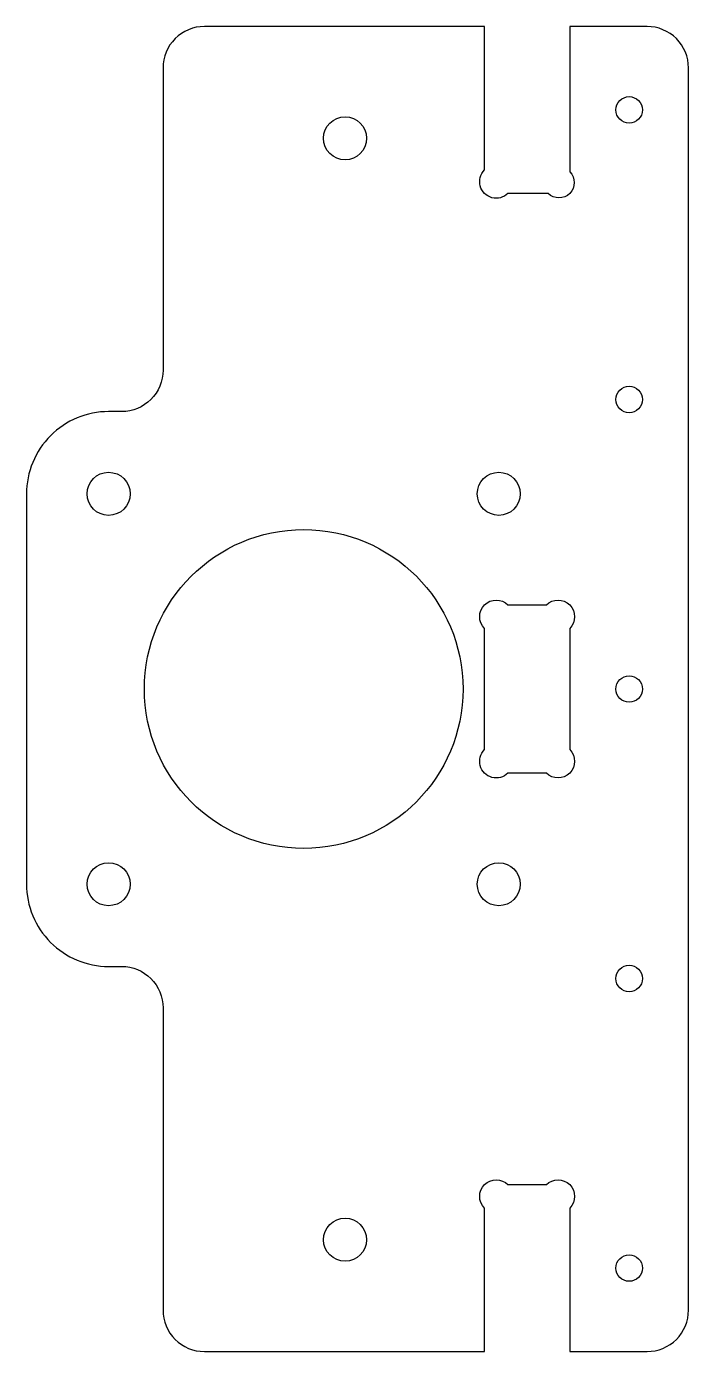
# Model space of a CAD drawing. Header units: millimetres. Extents: x 129 to 209, y -430 to -270.
import ezdxf

# ---------------------------------------------------------------- set-up
doc = ezdxf.new("R2010")
doc.units = ezdxf.units.MM
doc.layers.get('0').update_dxf_attribs({"linetype": 'CONTINUOUS'})

msp = doc.modelspace()

# ---------------------------------------------------------------- linework, layer by layer
for points in [[(191.32, -409.44, -1), (194.15, -412.27), (194.15, -429.59), (203.5, -429.59, 0.414214), (208.5, -424.59), (208.5, -274.59, 0.414214), (203.5, -269.59), (194.15, -269.59), (194.15, -287.14, -1), (191.55, -289.74), (186.68, -289.74, -1), (183.85, -286.91), (183.85, -269.59), (150, -269.59, 0.414214), (145, -274.59), (145, -311.09, -0.414214), (140, -316.09), (138.43, -316.09, 0.414214), (128.5, -326.02), (128.5, -373.16, 0.414214), (138.43, -383.09), (140, -383.09, -0.414214), (145, -388.09), (145, -424.59, 0.414214), (150, -429.59), (183.85, -429.59), (183.85, -412.27, -1), (186.68, -409.44)], [(183.85, -342.27, -1), (186.68, -339.44), (191.32, -339.44, -1), (194.15, -342.27), (194.15, -356.91, -1), (191.32, -359.74), (186.68, -359.74, -1), (183.85, -356.91)]]:
    msp.add_lwpolyline(points, format="xyb", close=True)
for centre, radius in [((201.33, -279.66, 0), 1.6), ((167, -283.09, 0), 2.6), ((201.33, -314.63, 0), 1.6), ((138.43, -326.02, 0), 2.6), ((185.57, -326.02, 0), 2.6), ((162, -349.59, 0), 19.25), ((201.33, -349.59, 0), 1.6), ((138.43, -373.16, 0), 2.6), ((185.57, -373.16, 0), 2.6), ((201.33, -384.55, 0), 1.6), ((167, -416.09, 0), 2.6), ((201.33, -419.51, 0), 1.6)]:
    msp.add_circle(centre, radius)

doc.saveas('drawing.dxf')
